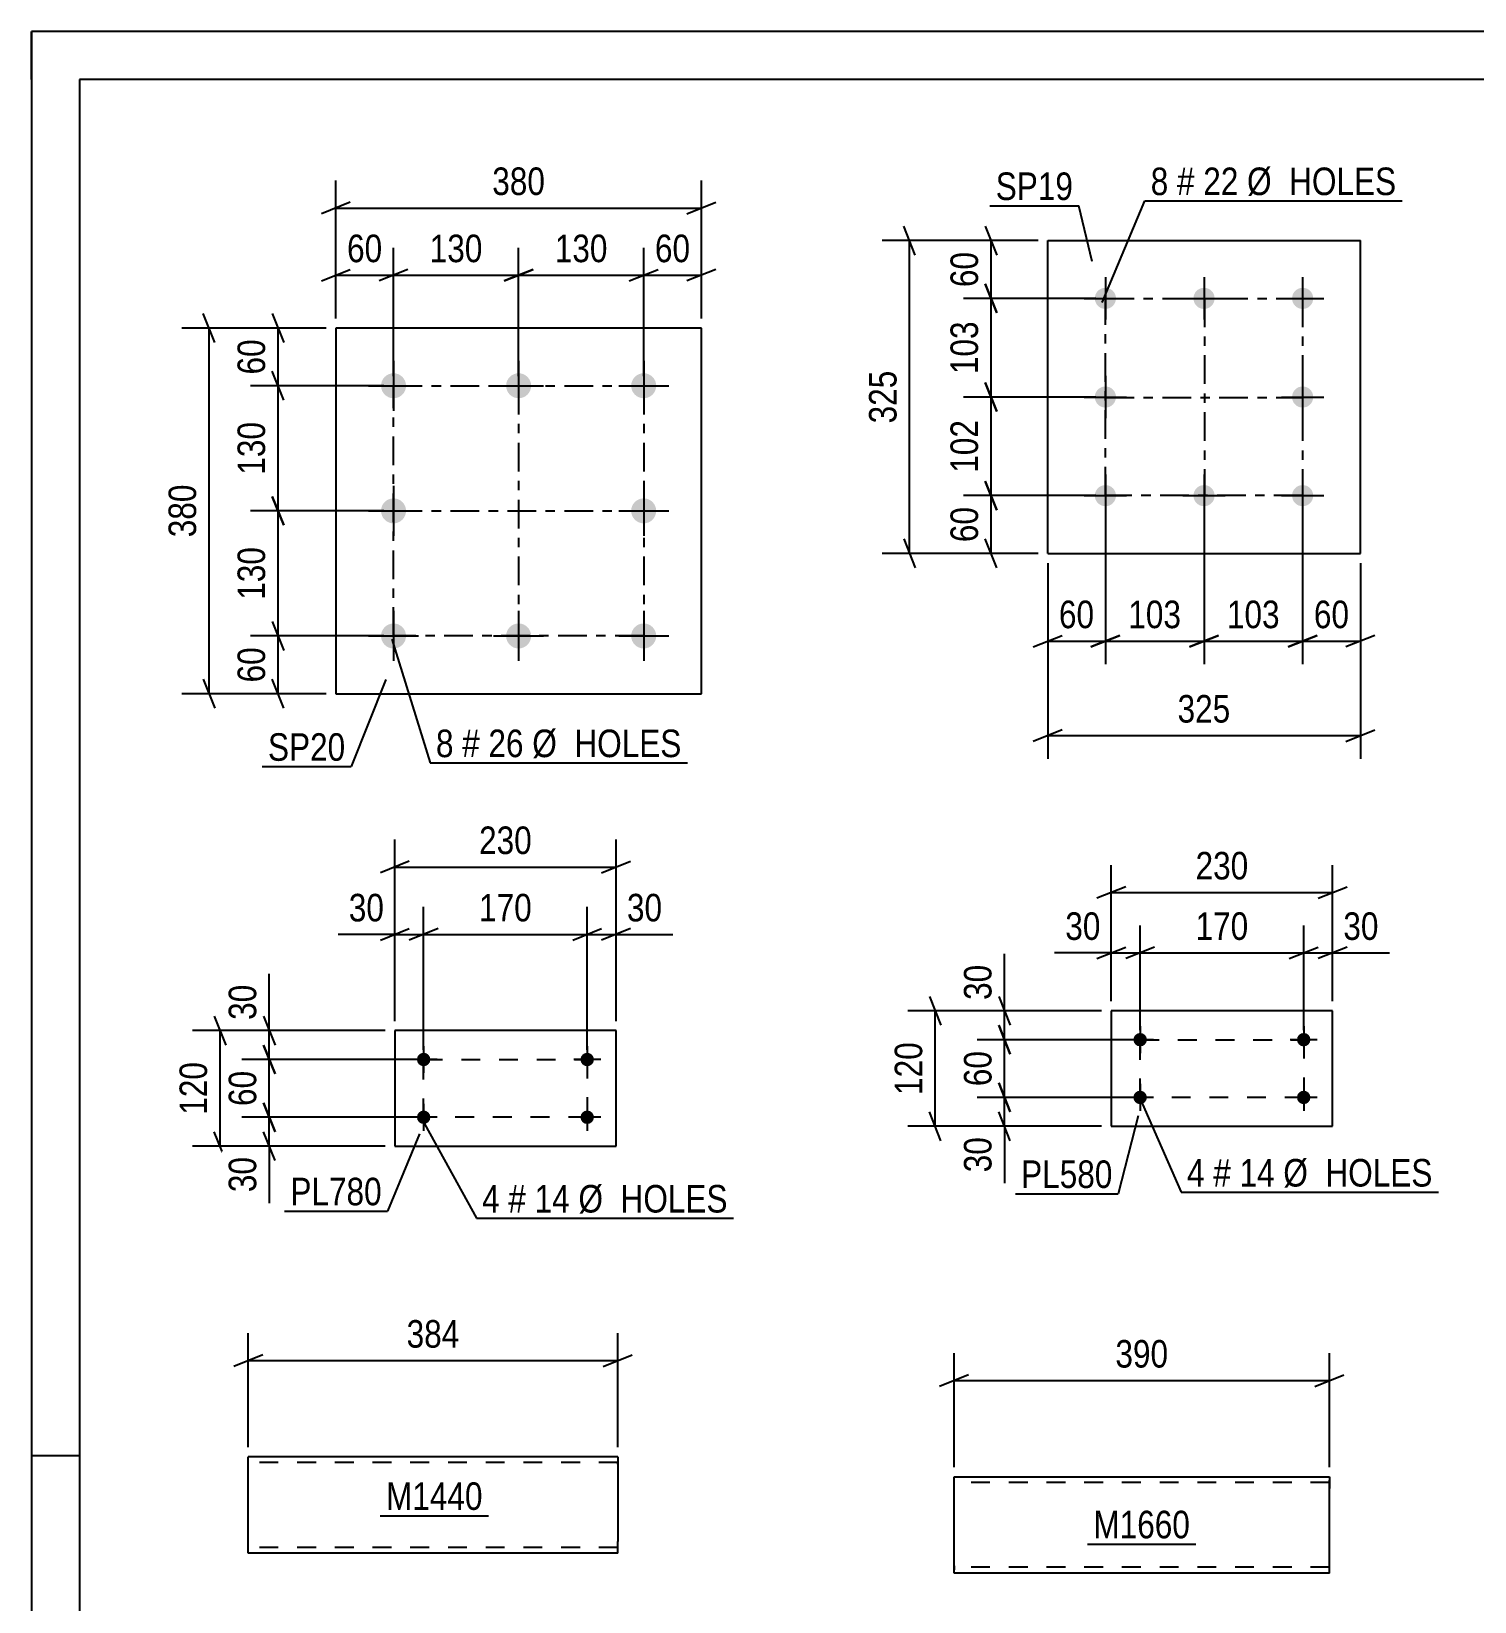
# Model space of a CAD drawing. Header units: millimetres. Extents: x 0 to 420, y 0 to 297.
# Drawn here: x 0 to 150, y 133.8 to 297 of the extents above; entities that cross this region are included whole.
import ezdxf

# ---------------------------------------------------------------- set-up
doc = ezdxf.new("R2010")
doc.units = ezdxf.units.MM
doc.linetypes.add('DXK_LINE_DOT2', pattern=[3.9198, 1.9599, -1.9599])
doc.linetypes.add('DXK_LINE_DOT3', pattern=[5.9187, 2.979, -0.9799, 0.9799, -0.9799])
doc.styles.add('Arial Narrow', font='ARIALN.TTF', dxfattribs={"height": 0.2})

# ---------------------------------------------------------------- blocks, each defined once
blk = doc.blocks.new('Unknown-814735313-1133')
at = {"color": 5, "linetype": 'Continuous'}
for p, q in [((420, 297), (0, 297)), ((0, 297), (0, 0)), ((0, 292), (0, 297)), ((415, 292), (5, 292)), ((5, 292), (5, 5)), ((5, 149), (0, 149))]:
    blk.add_line(p, q, dxfattribs=at)
blk = doc.blocks.new('Part-814735313-2055 - 2039')
at = {"color": 2, "linetype": 'Continuous'}
for p, q in [((69.64, 266.18), (31.64, 266.18)), ((31.64, 266.18), (31.64, 228.18)), ((69.64, 228.18), (69.64, 266.18)), ((31.64, 228.18), (69.64, 228.18))]:
    blk.add_line(p, q, dxfattribs=at)
blk = doc.blocks.new('Bolt-814735313-2088 - 2039')
at = {"linetype": 'Continuous'}
for points in [[(37.64, 261.48, -1), (37.64, 258.88, -1)], [(50.64, 261.48, -1), (50.64, 258.88, -1)], [(63.64, 261.48, -1), (63.64, 258.88, -1)], [(37.64, 248.48, -1), (37.64, 245.88, -1)], [(63.64, 248.48, -1), (63.64, 245.88, -1)], [(37.64, 235.48, -1), (37.64, 232.88, -1)], [(50.64, 235.48, -1), (50.64, 232.88, -1)], [(63.64, 235.48, -1), (63.64, 232.88, -1)]]:
    blk.add_hatch(color=1, dxfattribs=at).paths.add_polyline_path(points)
at = {"color": 1, "linetype": 'Continuous'}
for p, q in [((37.64, 262.78), (37.64, 257.58)), ((50.64, 262.78), (50.64, 257.58)), ((63.64, 262.78), (63.64, 257.58)), ((35.04, 260.18), (40.24, 260.18)), ((48.04, 260.18), (53.24, 260.18)), ((61.04, 260.18), (66.24, 260.18)), ((37.64, 249.78), (37.64, 244.58)), ((63.64, 249.78), (63.64, 244.58)), ((35.04, 247.18), (40.24, 247.18)), ((61.04, 247.18), (66.24, 247.18)), ((37.64, 236.78), (37.64, 231.58)), ((50.64, 236.78), (50.64, 231.58)), ((63.64, 236.78), (63.64, 231.58)), ((35.04, 234.18), (40.24, 234.18)), ((48.04, 234.18), (53.24, 234.18)), ((61.04, 234.18), (66.24, 234.18))]:
    blk.add_line(p, q, dxfattribs=at)
blk = doc.blocks.new('Bolt-814735313-8675 - 8669')
at = {"linetype": 'Continuous'}
for points in [[(40.77, 189.47, -1), (40.77, 190.87, -1)], [(57.77, 189.47, -1), (57.77, 190.87, -1)], [(40.77, 183.47, -1), (40.77, 184.87, -1)], [(57.77, 183.47, -1), (57.77, 184.87, -1)]]:
    blk.add_hatch(color=1, dxfattribs=at).paths.add_polyline_path(points)
at = {"color": 1, "linetype": 'Continuous'}
for p, q in [((40.77, 191.57), (40.77, 188.77)), ((57.77, 191.57), (57.77, 188.77)), ((42.17, 190.17), (39.37, 190.17)), ((59.17, 190.17), (56.37, 190.17)), ((40.77, 185.57), (40.77, 182.77)), ((57.77, 185.57), (57.77, 182.77)), ((42.17, 184.17), (39.37, 184.17)), ((59.17, 184.17), (56.37, 184.17))]:
    blk.add_line(p, q, dxfattribs=at)
blk = doc.blocks.new('Part-814735313-8680 - 8669')
at = {"color": 2, "linetype": 'Continuous'}
for p, q in [((60.77, 193.17), (37.77, 193.17)), ((37.77, 193.17), (37.77, 181.17)), ((60.77, 181.17), (60.77, 193.17)), ((37.77, 181.17), (60.77, 181.17))]:
    blk.add_line(p, q, dxfattribs=at)
blk = doc.blocks.new('Part-814735313-2282 - 2276')
at = {"color": 2, "linetype": 'Continuous'}
for p, q in [((105.63, 242.76), (105.63, 275.26)), ((105.63, 275.26), (138.13, 275.26)), ((138.13, 242.76), (138.13, 275.26)), ((105.63, 242.76), (138.13, 242.76))]:
    blk.add_line(p, q, dxfattribs=at)
blk = doc.blocks.new('Bolt-814735313-2315 - 2276')
at = {"linetype": 'Continuous'}
for points in [[(111.63, 270.36, -1), (111.63, 268.16, -1)], [(121.88, 270.36, -1), (121.88, 268.16, -1)], [(132.13, 270.36, -1), (132.13, 268.16, -1)], [(111.63, 260.11, -1), (111.63, 257.91, -1)], [(132.13, 260.11, -1), (132.13, 257.91, -1)], [(111.63, 249.86, -1), (111.63, 247.66, -1)], [(121.88, 249.86, -1), (121.88, 247.66, -1)], [(132.13, 249.86, -1), (132.13, 247.66, -1)]]:
    blk.add_hatch(color=1, dxfattribs=at).paths.add_polyline_path(points)
at = {"color": 1, "linetype": 'Continuous'}
for p, q in [((111.63, 271.46), (111.63, 267.06)), ((121.88, 271.46), (121.88, 267.06)), ((132.13, 271.46), (132.13, 267.06)), ((109.43, 269.26), (113.83, 269.26)), ((119.68, 269.26), (124.08, 269.26)), ((129.93, 269.26), (134.33, 269.26)), ((111.63, 261.21), (111.63, 256.81)), ((132.13, 261.21), (132.13, 256.81)), ((109.43, 259.01), (113.83, 259.01)), ((129.93, 259.01), (134.33, 259.01)), ((111.63, 250.96), (111.63, 246.56)), ((121.88, 250.96), (121.88, 246.56)), ((132.13, 250.96), (132.13, 246.56)), ((109.43, 248.76), (113.83, 248.76)), ((119.68, 248.76), (124.08, 248.76)), ((129.93, 248.76), (134.33, 248.76))]:
    blk.add_line(p, q, dxfattribs=at)
blk = doc.blocks.new('Part-814735313-8513 - 8507')
at = {"color": 2, "linetype": 'Continuous'}
for p, q in [((95.9, 145.61), (95.9, 146.81)), ((95.9, 146.81), (134.91, 146.81)), ((95.9, 137.55), (95.9, 145.61)), ((134.91, 146.81), (134.91, 146.72)), ((134.91, 146.72), (134.91, 145.61)), ((134.91, 136.81), (134.91, 145.61)), ((95.9, 136.9), (95.9, 137.55)), ((95.9, 136.81), (95.9, 136.9)), ((134.91, 136.81), (95.9, 136.81))]:
    blk.add_line(p, q, dxfattribs=at)
at = {"color": 7, "linetype": 'DXK_LINE_DOT2'}
for p, q in [((134.91, 146.21), (95.9, 146.21)), ((134.91, 145.61), (134.91, 146.46)), ((95.9, 137.55), (95.9, 137.16)), ((95.9, 137.41), (95.9, 137.46)), ((134.91, 137.41), (95.9, 137.41)), ((134.91, 137.41), (134.91, 137.46)), ((95.9, 136.81), (95.9, 136.81))]:
    blk.add_line(p, q, dxfattribs=at)
blk = doc.blocks.new('Part-814735313-7505 - 7466')
at = {"color": 2, "linetype": 'Continuous'}
for p, q in [((135.24, 195.23), (112.24, 195.23)), ((112.24, 195.23), (112.24, 183.23)), ((135.24, 183.23), (135.24, 195.23)), ((112.24, 183.23), (135.24, 183.23))]:
    blk.add_line(p, q, dxfattribs=at)
blk = doc.blocks.new('Bolt-814735313-7500 - 7466')
at = {"linetype": 'Continuous'}
for points in [[(115.24, 191.53, -1), (115.24, 192.93, -1)], [(132.24, 191.53, -1), (132.24, 192.93, -1)], [(115.24, 185.53, -1), (115.24, 186.93, -1)], [(132.24, 185.53, -1), (132.24, 186.93, -1)]]:
    blk.add_hatch(color=1, dxfattribs=at).paths.add_polyline_path(points)
at = {"color": 1, "linetype": 'Continuous'}
for p, q in [((115.24, 193.63), (115.24, 190.83)), ((132.24, 193.63), (132.24, 190.83)), ((116.64, 192.23), (113.84, 192.23)), ((133.64, 192.23), (130.84, 192.23)), ((115.24, 187.63), (115.24, 184.83)), ((132.24, 187.63), (132.24, 184.83)), ((116.64, 186.23), (113.84, 186.23)), ((133.64, 186.23), (130.84, 186.23))]:
    blk.add_line(p, q, dxfattribs=at)
blk = doc.blocks.new('Part-814735313-7598 - 7594')
at = {"color": 2, "linetype": 'Continuous'}
for p, q in [((60.94, 148.88), (22.54, 148.88)), ((22.54, 138.97), (22.54, 148.88)), ((60.94, 148.88), (60.94, 140.08)), ((22.54, 138.88), (22.54, 138.97)), ((60.94, 138.88), (22.54, 138.88)), ((60.94, 138.88), (60.94, 140.08))]:
    blk.add_line(p, q, dxfattribs=at)
at = {"color": 7, "linetype": 'DXK_LINE_DOT2'}
for p, q in [((60.94, 148.28), (22.54, 148.28)), ((60.94, 148.23), (60.94, 148.28)), ((60.94, 148.28), (60.94, 148.23)), ((60.94, 148.14), (60.94, 148.23)), ((60.94, 148.23), (60.94, 148.14)), ((22.54, 139.48), (22.54, 139.52)), ((60.94, 139.48), (22.54, 139.48)), ((60.94, 139.52), (60.94, 139.85)), ((60.94, 139.48), (60.94, 139.52))]:
    blk.add_line(p, q, dxfattribs=at)
blk = doc.blocks.new('Rectangle-814735313-2176 - 2039')
at = {"color": 1, "linetype": 'DXK_LINE_DOT3'}
blk.add_lwpolyline([(37.64, 260.18), (63.64, 260.18), (63.64, 234.18), (37.64, 234.18), (37.64, 260.18)], close=True, dxfattribs=at)
blk = doc.blocks.new('Rectangle-814735313-13337 - 8669')
at = {"color": 1, "linetype": 'DXK_LINE_DOT2'}
blk.add_lwpolyline([(40.77, 190.17), (57.77, 190.17), (57.77, 184.17), (40.77, 184.17), (40.77, 190.17)], close=True, dxfattribs=at)
blk = doc.blocks.new('Rectangle-814735313-2402 - 2276')
at = {"color": 1, "linetype": 'DXK_LINE_DOT3'}
blk.add_lwpolyline([(111.63, 269.26), (132.13, 269.26), (132.13, 248.76), (111.63, 248.76), (111.63, 269.26)], close=True, dxfattribs=at)
blk = doc.blocks.new('Rectangle-814735313-13347 - 7466')
at = {"color": 1, "linetype": 'DXK_LINE_DOT2'}
blk.add_lwpolyline([(115.24, 192.23), (132.24, 192.23), (132.24, 186.23), (115.24, 186.23), (115.24, 192.23)], close=True, dxfattribs=at)
blk = doc.blocks.new('Line-814735313-2169 - 2039')
at = {"color": 1, "linetype": 'DXK_LINE_DOT3'}
blk.add_line((50.64, 260.18), (50.64, 234.18), dxfattribs=at)
blk = doc.blocks.new('Line-814735313-2395 - 2276')
at = {"color": 1, "linetype": 'DXK_LINE_DOT3'}
blk.add_line((121.93, 269.26), (121.93, 248.76), dxfattribs=at)
blk = doc.blocks.new('Line-814735313-2161 - 2039')
at = {"color": 1, "linetype": 'DXK_LINE_DOT3'}
blk.add_line((37.64, 247.18), (63.64, 247.18), dxfattribs=at)
blk = doc.blocks.new('Line-814735313-2388 - 2276')
at = {"color": 1, "linetype": 'DXK_LINE_DOT3'}
blk.add_line((111.63, 258.96), (132.13, 258.96), dxfattribs=at)
blk = doc.blocks.new('StraightDimension-814735313-2090 - 2039')
at = {"color": 7, "linetype": 'Continuous'}
for p, q in [((25.04, 267.68), (26.24, 264.68)), ((30.64, 266.18), (22.79, 266.18)), ((25.64, 260.18), (25.64, 266.18)), ((26.24, 258.68), (25.04, 261.68)), ((36.64, 260.18), (22.79, 260.18))]:
    blk.add_line(p, q, dxfattribs=at)
at = {"color": 0}
blk.add_wipeout([(24.89, 265.61), (20.69, 265.61), (20.69, 260.75), (24.89, 260.75)], dxfattribs=at)
at = {"color": 3, "style": 'Arial Narrow'}
blk.add_text('60', height=2.863, rotation=90.0002, dxfattribs=at).set_placement((24.29, 261.35))
blk = doc.blocks.new('StraightDimension-814735313-2115 - 2039')
at = {"color": 7, "linetype": 'Continuous'}
for p, q in [((19.07, 264.68), (17.87, 267.68)), ((30.64, 266.18), (15.62, 266.18)), ((18.47, 228.18), (18.47, 266.18)), ((17.87, 229.68), (19.07, 226.68)), ((30.64, 228.18), (15.62, 228.18))]:
    blk.add_line(p, q, dxfattribs=at)
at = {"color": 0}
blk.add_wipeout([(17.72, 250.52), (13.52, 250.52), (13.52, 243.84), (17.72, 243.84)], dxfattribs=at)
at = {"color": 3, "style": 'Arial Narrow'}
blk.add_text('380', height=2.863, rotation=90.0002, dxfattribs=at).set_placement((17.12, 244.44))
blk = doc.blocks.new('StraightDimension-814735313-2148 - 2039')
at = {"color": 7, "linetype": 'Continuous'}
for p, q in [((50.64, 261.18), (50.64, 274.52)), ((63.64, 261.18), (63.64, 274.52)), ((52.14, 272.27), (49.14, 271.07)), ((50.64, 271.67), (63.64, 271.67)), ((62.14, 271.07), (65.14, 272.27))]:
    blk.add_line(p, q, dxfattribs=at)
at = {"color": 0}
blk.add_wipeout([(60.48, 272.42), (60.48, 276.62), (53.8, 276.62), (53.8, 272.42)], dxfattribs=at)
at = {"color": 3, "style": 'Arial Narrow'}
blk.add_text('130', height=2.863, dxfattribs=at).set_placement((54.4, 273.02))
blk = doc.blocks.new('StraightDimension-814735313-2112 - 2039')
at = {"color": 7, "linetype": 'Continuous'}
for p, q in [((26.24, 258.68), (25.04, 261.68)), ((36.64, 260.18), (22.79, 260.18)), ((25.64, 247.18), (25.64, 260.18)), ((25.04, 248.68), (26.24, 245.68)), ((36.64, 247.18), (22.79, 247.18))]:
    blk.add_line(p, q, dxfattribs=at)
at = {"color": 0}
blk.add_wipeout([(24.89, 257.02), (20.69, 257.02), (20.69, 250.34), (24.89, 250.34)], dxfattribs=at)
at = {"color": 3, "style": 'Arial Narrow'}
blk.add_text('130', height=2.863, rotation=90.0002, dxfattribs=at).set_placement((24.29, 250.94))
blk = doc.blocks.new('StraightDimension-814735313-2100 - 2039')
at = {"color": 7, "linetype": 'Continuous'}
for p, q in [((25.04, 235.68), (26.24, 232.68)), ((36.64, 234.18), (22.79, 234.18)), ((25.64, 228.18), (25.64, 234.18)), ((26.24, 226.68), (25.04, 229.68)), ((30.64, 228.18), (22.79, 228.18))]:
    blk.add_line(p, q, dxfattribs=at)
at = {"color": 0}
blk.add_wipeout([(24.89, 233.61), (20.69, 233.61), (20.69, 228.75), (24.89, 228.75)], dxfattribs=at)
at = {"color": 3, "style": 'Arial Narrow'}
blk.add_text('60', height=2.863, rotation=90.0002, dxfattribs=at).set_placement((24.29, 229.35))
blk = doc.blocks.new('StraightDimension-814735313-2110 - 2039')
at = {"color": 7, "linetype": 'Continuous'}
for p, q in [((26.24, 245.68), (25.04, 248.68)), ((36.64, 247.18), (22.79, 247.18)), ((25.64, 234.18), (25.64, 247.18)), ((25.04, 235.68), (26.24, 232.68)), ((36.64, 234.18), (22.79, 234.18))]:
    blk.add_line(p, q, dxfattribs=at)
at = {"color": 0}
blk.add_wipeout([(24.89, 244.02), (20.69, 244.02), (20.69, 237.34), (24.89, 237.34)], dxfattribs=at)
at = {"color": 3, "style": 'Arial Narrow'}
blk.add_text('130', height=2.863, rotation=90.0002, dxfattribs=at).set_placement((24.29, 237.94))
blk = doc.blocks.new('StraightDimension-814735313-2126 - 2039')
at = {"color": 7, "linetype": 'Continuous'}
for p, q in [((63.64, 261.18), (63.64, 274.52)), ((69.64, 267.18), (69.64, 274.52)), ((62.14, 271.07), (65.14, 272.27)), ((63.64, 271.67), (69.64, 271.67)), ((71.14, 272.27), (68.14, 271.07))]:
    blk.add_line(p, q, dxfattribs=at)
at = {"color": 0}
blk.add_wipeout([(69.07, 272.42), (69.07, 276.62), (64.21, 276.62), (64.21, 272.42)], dxfattribs=at)
at = {"color": 3, "style": 'Arial Narrow'}
blk.add_text('60', height=2.863, dxfattribs=at).set_placement((64.81, 273.02))
blk = doc.blocks.new('StraightDimension-814735313-2136 - 2039')
at = {"color": 7, "linetype": 'Continuous'}
for p, q in [((31.64, 267.18), (31.64, 274.52)), ((37.64, 261.18), (37.64, 274.52)), ((30.14, 271.07), (33.14, 272.27)), ((31.64, 271.67), (37.64, 271.67)), ((39.14, 272.27), (36.14, 271.07))]:
    blk.add_line(p, q, dxfattribs=at)
at = {"color": 0}
blk.add_wipeout([(37.07, 272.42), (37.07, 276.62), (32.21, 276.62), (32.21, 272.42)], dxfattribs=at)
at = {"color": 3, "style": 'Arial Narrow'}
blk.add_text('60', height=2.863, dxfattribs=at).set_placement((32.81, 273.02))
blk = doc.blocks.new('StraightDimension-814735313-2146 - 2039')
at = {"color": 7, "linetype": 'Continuous'}
for p, q in [((37.64, 261.18), (37.64, 274.52)), ((50.64, 261.18), (50.64, 274.52)), ((39.14, 272.27), (36.14, 271.07)), ((37.64, 271.67), (50.64, 271.67)), ((49.14, 271.07), (52.14, 272.27))]:
    blk.add_line(p, q, dxfattribs=at)
at = {"color": 0}
blk.add_wipeout([(47.48, 272.42), (47.48, 276.62), (40.8, 276.62), (40.8, 272.42)], dxfattribs=at)
at = {"color": 3, "style": 'Arial Narrow'}
blk.add_text('130', height=2.863, dxfattribs=at).set_placement((41.4, 273.02))
blk = doc.blocks.new('StraightDimension-814735313-2151 - 2039')
at = {"color": 7, "linetype": 'Continuous'}
for p, q in [((31.64, 267.18), (31.64, 281.5)), ((69.64, 267.18), (69.64, 281.5)), ((33.14, 279.25), (30.14, 278.05)), ((68.14, 278.05), (71.14, 279.25)), ((31.64, 278.65), (69.64, 278.65))]:
    blk.add_line(p, q, dxfattribs=at)
at = {"color": 0}
blk.add_wipeout([(53.98, 279.4), (53.98, 283.6), (47.3, 283.6), (47.3, 279.4)], dxfattribs=at)
at = {"color": 3, "style": 'Arial Narrow'}
blk.add_text('380', height=2.863, dxfattribs=at).set_placement((47.9, 280))
blk = doc.blocks.new('StraightDimension-814735313-8703 - 8669')
at = {"color": 7, "linetype": 'Continuous'}
for p, q in [((40.77, 191.17), (40.77, 206.02)), ((57.77, 191.17), (57.77, 206.02)), ((42.27, 203.77), (39.27, 202.57)), ((40.77, 203.17), (57.77, 203.17)), ((56.27, 202.57), (59.27, 203.77))]:
    blk.add_line(p, q, dxfattribs=at)
at = {"color": 0}
blk.add_wipeout([(52.62, 203.92), (52.62, 208.12), (45.93, 208.12), (45.93, 203.92)], dxfattribs=at)
at = {"color": 3, "style": 'Arial Narrow'}
blk.add_text('170', height=2.863, dxfattribs=at).set_placement((46.53, 204.52))
blk = doc.blocks.new('StraightDimension-814735313-8755 - 8669')
at = {"color": 7, "linetype": 'Continuous'}
for p, q in [((24.12, 194.67), (25.32, 191.67)), ((36.77, 193.17), (21.87, 193.17)), ((24.72, 190.17), (24.72, 193.17)), ((25.32, 188.67), (24.12, 191.67)), ((39.77, 190.17), (21.87, 190.17))]:
    blk.add_line(p, q, dxfattribs=at)
at = {"color": 0}
blk.add_wipeout([(23.97, 198.55), (19.77, 198.55), (19.77, 193.69), (23.97, 193.69)], dxfattribs=at)
at = {"color": 7, "linetype": 'Continuous'}
blk.add_line((24.72, 193.17), (24.72, 199.07), dxfattribs=at)
blk.add_line((24.72, 193.17), (24.72, 199.07), dxfattribs=at)
at = {"color": 3, "style": 'Arial Narrow'}
blk.add_text('30', height=2.863, rotation=90.0002, dxfattribs=at).set_placement((23.37, 194.29))
blk = doc.blocks.new('StraightDimension-814735313-8682 - 8669')
at = {"color": 7, "linetype": 'Continuous'}
for p, q in [((37.77, 194.17), (37.77, 213.02)), ((60.77, 194.17), (60.77, 213.02)), ((39.27, 210.77), (36.27, 209.57)), ((59.27, 209.57), (62.27, 210.77)), ((37.77, 210.17), (60.77, 210.17))]:
    blk.add_line(p, q, dxfattribs=at)
at = {"color": 0}
blk.add_wipeout([(52.62, 210.92), (52.62, 215.12), (45.93, 215.12), (45.93, 210.92)], dxfattribs=at)
at = {"color": 3, "style": 'Arial Narrow'}
blk.add_text('230', height=2.863, dxfattribs=at).set_placement((46.53, 211.52))
blk = doc.blocks.new('StraightDimension-814735313-8693 - 8669')
at = {"color": 7, "linetype": 'Continuous'}
for p, q in [((37.77, 194.17), (37.77, 206.02)), ((40.77, 191.17), (40.77, 206.02)), ((36.27, 202.57), (39.27, 203.77)), ((37.77, 203.17), (40.77, 203.17)), ((42.27, 203.77), (39.27, 202.57))]:
    blk.add_line(p, q, dxfattribs=at)
at = {"color": 0}
blk.add_wipeout([(37.25, 203.92), (37.25, 208.12), (32.39, 208.12), (32.39, 203.92)], dxfattribs=at)
at = {"color": 7, "linetype": 'Continuous'}
blk.add_line((37.77, 203.17), (31.87, 203.17), dxfattribs=at)
blk.add_line((37.77, 203.17), (31.87, 203.17), dxfattribs=at)
at = {"color": 3, "style": 'Arial Narrow'}
blk.add_text('30', height=2.863, dxfattribs=at).set_placement((32.99, 204.52))
blk = doc.blocks.new('StraightDimension-814735313-8713 - 8669')
at = {"color": 7, "linetype": 'Continuous'}
for p, q in [((57.77, 191.17), (57.77, 206.02)), ((60.77, 194.17), (60.77, 206.02)), ((56.27, 202.57), (59.27, 203.77)), ((57.77, 203.17), (60.77, 203.17)), ((62.27, 203.77), (59.27, 202.57))]:
    blk.add_line(p, q, dxfattribs=at)
at = {"color": 0}
blk.add_wipeout([(66.16, 203.92), (66.16, 208.12), (61.3, 208.12), (61.3, 203.92)], dxfattribs=at)
at = {"color": 7, "linetype": 'Continuous'}
blk.add_line((60.77, 203.17), (66.68, 203.17), dxfattribs=at)
blk.add_line((60.77, 203.17), (66.68, 203.17), dxfattribs=at)
at = {"color": 3, "style": 'Arial Narrow'}
blk.add_text('30', height=2.863, dxfattribs=at).set_placement((61.9, 204.52))
blk = doc.blocks.new('StraightDimension-814735313-8724 - 8669')
at = {"color": 7, "linetype": 'Continuous'}
for p, q in [((19.01, 194.67), (20.21, 191.67)), ((36.77, 193.17), (16.76, 193.17)), ((19.61, 181.17), (19.61, 193.17)), ((36.77, 181.17), (16.76, 181.17)), ((20.21, 179.67), (19.01, 182.67))]:
    blk.add_line(p, q, dxfattribs=at)
at = {"color": 0}
blk.add_wipeout([(18.86, 190.51), (14.66, 190.51), (14.66, 183.83), (18.86, 183.83)], dxfattribs=at)
at = {"color": 3, "style": 'Arial Narrow'}
blk.add_text('120', height=2.863, rotation=90.0002, dxfattribs=at).set_placement((18.26, 184.43))
blk = doc.blocks.new('StraightDimension-814735313-8735 - 8669')
at = {"color": 7, "linetype": 'Continuous'}
for p, q in [((24.12, 185.67), (25.32, 182.67)), ((39.77, 184.17), (21.87, 184.17)), ((24.72, 181.17), (24.72, 184.17)), ((36.77, 181.17), (21.87, 181.17)), ((25.32, 179.67), (24.12, 182.67))]:
    blk.add_line(p, q, dxfattribs=at)
at = {"color": 0}
blk.add_wipeout([(23.97, 180.64), (19.77, 180.64), (19.77, 175.79), (23.97, 175.79)], dxfattribs=at)
at = {"color": 7, "linetype": 'Continuous'}
blk.add_line((24.72, 181.17), (24.72, 175.26), dxfattribs=at)
blk.add_line((24.72, 181.17), (24.72, 175.26), dxfattribs=at)
at = {"color": 3, "style": 'Arial Narrow'}
blk.add_text('30', height=2.863, rotation=90.0002, dxfattribs=at).set_placement((23.37, 176.39))
blk = doc.blocks.new('StraightDimension-814735313-8745 - 8669')
at = {"color": 7, "linetype": 'Continuous'}
for p, q in [((24.12, 191.67), (25.32, 188.67)), ((39.77, 190.17), (21.87, 190.17)), ((24.72, 184.17), (24.72, 190.17)), ((25.32, 182.67), (24.12, 185.67)), ((39.77, 184.17), (21.87, 184.17))]:
    blk.add_line(p, q, dxfattribs=at)
at = {"color": 0}
blk.add_wipeout([(23.97, 189.6), (19.77, 189.6), (19.77, 184.74), (23.97, 184.74)], dxfattribs=at)
at = {"color": 3, "style": 'Arial Narrow'}
blk.add_text('60', height=2.863, rotation=90.0002, dxfattribs=at).set_placement((23.37, 185.34))
blk = doc.blocks.new('StraightDimension-814735313-2375 - 2276')
at = {"color": 7, "linetype": 'Continuous'}
for p, q in [((121.88, 247.76), (121.88, 231.24)), ((132.13, 247.76), (132.13, 231.24)), ((120.38, 233.04), (123.38, 234.24)), ((121.88, 233.64), (132.13, 233.64)), ((133.63, 234.24), (130.63, 233.04))]:
    blk.add_line(p, q, dxfattribs=at)
at = {"color": 0}
blk.add_wipeout([(130.34, 234.39), (130.34, 238.59), (123.66, 238.59), (123.66, 234.39)], dxfattribs=at)
at = {"color": 3, "style": 'Arial Narrow'}
blk.add_text('103', height=2.863, dxfattribs=at).set_placement((124.26, 234.99))
blk = doc.blocks.new('StraightDimension-814735313-2317 - 2276')
at = {"color": 7, "linetype": 'Continuous'}
for p, q in [((99.14, 250.26), (100.34, 247.26)), ((110.63, 248.76), (96.89, 248.76)), ((99.74, 242.76), (99.74, 248.76)), ((100.34, 241.26), (99.14, 244.26)), ((104.63, 242.76), (96.89, 242.76))]:
    blk.add_line(p, q, dxfattribs=at)
at = {"color": 0}
blk.add_wipeout([(98.99, 248.19), (94.79, 248.19), (94.79, 243.33), (98.99, 243.33)], dxfattribs=at)
at = {"color": 3, "style": 'Arial Narrow'}
blk.add_text('60', height=2.863, rotation=90.0002, dxfattribs=at).set_placement((98.39, 243.93))
blk = doc.blocks.new('StraightDimension-814735313-2353 - 2276')
at = {"color": 7, "linetype": 'Continuous'}
for p, q in [((111.63, 247.76), (111.63, 231.24)), ((105.63, 241.76), (105.63, 231.24)), ((104.13, 233.04), (107.13, 234.24)), ((105.63, 233.64), (111.63, 233.64)), ((113.13, 234.24), (110.13, 233.04))]:
    blk.add_line(p, q, dxfattribs=at)
at = {"color": 0}
blk.add_wipeout([(111.05, 234.39), (111.05, 238.59), (106.2, 238.59), (106.2, 234.39)], dxfattribs=at)
at = {"color": 3, "style": 'Arial Narrow'}
blk.add_text('60', height=2.863, dxfattribs=at).set_placement((106.8, 234.99))
blk = doc.blocks.new('StraightDimension-814735313-2327 - 2276')
at = {"color": 7, "linetype": 'Continuous'}
for p, q in [((99.14, 276.76), (100.34, 273.76)), ((104.63, 275.26), (96.89, 275.26)), ((99.74, 269.26), (99.74, 275.26)), ((110.63, 269.26), (96.89, 269.26)), ((100.34, 267.76), (99.14, 270.76))]:
    blk.add_line(p, q, dxfattribs=at)
at = {"color": 0}
blk.add_wipeout([(98.99, 274.69), (94.79, 274.69), (94.79, 269.83), (98.99, 269.83)], dxfattribs=at)
at = {"color": 3, "style": 'Arial Narrow'}
blk.add_text('60', height=2.863, rotation=90.0002, dxfattribs=at).set_placement((98.39, 270.43))
blk = doc.blocks.new('StraightDimension-814735313-2337 - 2276')
at = {"color": 7, "linetype": 'Continuous'}
for p, q in [((99.14, 260.51), (100.34, 257.51)), ((110.63, 259.01), (96.89, 259.01)), ((99.74, 248.76), (99.74, 259.01)), ((100.34, 247.26), (99.14, 250.26)), ((110.63, 248.76), (96.89, 248.76))]:
    blk.add_line(p, q, dxfattribs=at)
at = {"color": 0}
blk.add_wipeout([(98.99, 257.22), (94.79, 257.22), (94.79, 250.54), (98.99, 250.54)], dxfattribs=at)
at = {"color": 3, "style": 'Arial Narrow'}
blk.add_text('102', height=2.863, rotation=90.0002, dxfattribs=at).set_placement((98.39, 251.14))
blk = doc.blocks.new('StraightDimension-814735313-2339 - 2276')
at = {"color": 7, "linetype": 'Continuous'}
for p, q in [((110.63, 269.26), (96.89, 269.26)), ((99.14, 270.76), (100.34, 267.76)), ((99.74, 259.01), (99.74, 269.26)), ((100.34, 257.51), (99.14, 260.51)), ((110.63, 259.01), (96.89, 259.01))]:
    blk.add_line(p, q, dxfattribs=at)
at = {"color": 0}
blk.add_wipeout([(98.99, 267.47), (94.79, 267.47), (94.79, 260.79), (98.99, 260.79)], dxfattribs=at)
at = {"color": 3, "style": 'Arial Narrow'}
blk.add_text('103', height=2.863, rotation=90.0002, dxfattribs=at).set_placement((98.39, 261.39))
blk = doc.blocks.new('StraightDimension-814735313-2342 - 2276')
at = {"color": 7, "linetype": 'Continuous'}
for p, q in [((105.63, 241.76), (105.63, 221.43)), ((138.13, 241.76), (138.13, 221.43)), ((107.13, 224.43), (104.13, 223.23)), ((105.63, 223.83), (138.13, 223.83)), ((136.63, 223.23), (139.63, 224.43))]:
    blk.add_line(p, q, dxfattribs=at)
at = {"color": 0}
blk.add_wipeout([(125.22, 224.58), (125.22, 228.78), (118.53, 228.78), (118.53, 224.58)], dxfattribs=at)
at = {"color": 3, "style": 'Arial Narrow'}
blk.add_text('325', height=2.863, dxfattribs=at).set_placement((119.13, 225.18))
blk = doc.blocks.new('StraightDimension-814735313-2363 - 2276')
at = {"color": 7, "linetype": 'Continuous'}
for p, q in [((132.13, 247.76), (132.13, 231.24)), ((138.13, 241.76), (138.13, 231.24)), ((130.63, 233.04), (133.63, 234.24)), ((132.13, 233.64), (138.13, 233.64)), ((139.63, 234.24), (136.63, 233.04))]:
    blk.add_line(p, q, dxfattribs=at)
at = {"color": 0}
blk.add_wipeout([(137.55, 234.39), (137.55, 238.59), (132.7, 238.59), (132.7, 234.39)], dxfattribs=at)
at = {"color": 3, "style": 'Arial Narrow'}
blk.add_text('60', height=2.863, dxfattribs=at).set_placement((133.3, 234.99))
blk = doc.blocks.new('StraightDimension-814735313-2373 - 2276')
at = {"color": 7, "linetype": 'Continuous'}
for p, q in [((111.63, 247.76), (111.63, 231.24)), ((121.88, 247.76), (121.88, 231.24)), ((110.13, 233.04), (113.13, 234.24)), ((111.63, 233.64), (121.88, 233.64)), ((123.38, 234.24), (120.38, 233.04))]:
    blk.add_line(p, q, dxfattribs=at)
at = {"color": 0}
blk.add_wipeout([(120.09, 234.39), (120.09, 238.59), (113.41, 238.59), (113.41, 234.39)], dxfattribs=at)
at = {"color": 3, "style": 'Arial Narrow'}
blk.add_text('103', height=2.863, dxfattribs=at).set_placement((114.01, 234.99))
blk = doc.blocks.new('StraightDimension-814735313-2378 - 2276')
at = {"color": 7, "linetype": 'Continuous'}
for p, q in [((91.87, 273.76), (90.67, 276.76)), ((104.63, 275.26), (88.42, 275.26)), ((91.27, 242.76), (91.27, 275.26)), ((90.67, 244.26), (91.87, 241.26)), ((104.63, 242.76), (88.42, 242.76))]:
    blk.add_line(p, q, dxfattribs=at)
at = {"color": 0}
blk.add_wipeout([(90.52, 262.35), (86.32, 262.35), (86.32, 255.67), (90.52, 255.67)], dxfattribs=at)
at = {"color": 3, "style": 'Arial Narrow'}
blk.add_text('325', height=2.863, rotation=90.0002, dxfattribs=at).set_placement((89.92, 256.27))
blk = doc.blocks.new('StraightDimension-814735313-8515 - 8507')
at = {"color": 7, "linetype": 'Continuous'}
for p, q in [((95.9, 147.81), (95.9, 159.66)), ((134.91, 147.81), (134.91, 159.66)), ((97.4, 157.41), (94.4, 156.21)), ((95.9, 156.81), (134.91, 156.81)), ((133.41, 156.21), (136.41, 157.41))]:
    blk.add_line(p, q, dxfattribs=at)
at = {"color": 0}
blk.add_wipeout([(118.75, 157.56), (118.75, 161.76), (112.07, 161.76), (112.07, 157.56)], dxfattribs=at)
at = {"color": 3, "style": 'Arial Narrow'}
blk.add_text('390', height=2.863, dxfattribs=at).set_placement((112.67, 158.16))
blk = doc.blocks.new('StraightDimension-814735313-7569 - 7466')
at = {"color": 7, "linetype": 'Continuous'}
for p, q in [((93.34, 196.73), (94.54, 193.73)), ((111.24, 195.23), (91.09, 195.23)), ((93.94, 183.23), (93.94, 195.23)), ((94.54, 181.73), (93.34, 184.73)), ((111.24, 183.23), (91.09, 183.23))]:
    blk.add_line(p, q, dxfattribs=at)
at = {"color": 0}
blk.add_wipeout([(93.19, 192.57), (88.99, 192.57), (88.99, 185.89), (93.19, 185.89)], dxfattribs=at)
at = {"color": 3, "style": 'Arial Narrow'}
blk.add_text('120', height=2.863, rotation=90.0002, dxfattribs=at).set_placement((92.59, 186.49))
blk = doc.blocks.new('StraightDimension-814735313-7580 - 7466')
at = {"color": 7, "linetype": 'Continuous'}
for p, q in [((112.24, 196.23), (112.24, 210.38)), ((135.24, 196.23), (135.24, 210.38)), ((113.74, 208.13), (110.74, 206.93)), ((112.24, 207.53), (135.24, 207.53)), ((133.74, 206.93), (136.74, 208.13))]:
    blk.add_line(p, q, dxfattribs=at)
at = {"color": 0}
blk.add_wipeout([(127.08, 208.28), (127.08, 212.48), (120.4, 212.48), (120.4, 208.28)], dxfattribs=at)
at = {"color": 3, "style": 'Arial Narrow'}
blk.add_text('230', height=2.863, dxfattribs=at).set_placement((121, 208.88))
blk = doc.blocks.new('StraightDimension-814735313-7517 - 7466')
at = {"color": 7, "linetype": 'Continuous'}
for p, q in [((100.54, 193.73), (101.74, 190.73)), ((114.24, 192.23), (98.29, 192.23)), ((101.14, 186.23), (101.14, 192.23)), ((101.74, 184.73), (100.54, 187.73)), ((114.24, 186.23), (98.29, 186.23))]:
    blk.add_line(p, q, dxfattribs=at)
at = {"color": 0}
blk.add_wipeout([(100.39, 191.66), (96.19, 191.66), (96.19, 186.8), (100.39, 186.8)], dxfattribs=at)
at = {"color": 3, "style": 'Arial Narrow'}
blk.add_text('60', height=2.863, rotation=90.0002, dxfattribs=at).set_placement((99.79, 187.4))
blk = doc.blocks.new('StraightDimension-814735313-7507 - 7466')
at = {"color": 7, "linetype": 'Continuous'}
for p, q in [((100.54, 187.73), (101.74, 184.73)), ((114.24, 186.23), (98.29, 186.23)), ((101.14, 183.23), (101.14, 186.23)), ((101.74, 181.73), (100.54, 184.73)), ((111.24, 183.23), (98.29, 183.23))]:
    blk.add_line(p, q, dxfattribs=at)
at = {"color": 0}
blk.add_wipeout([(100.39, 182.71), (96.19, 182.71), (96.19, 177.85), (100.39, 177.85)], dxfattribs=at)
at = {"color": 7, "linetype": 'Continuous'}
blk.add_line((101.14, 183.23), (101.14, 177.32), dxfattribs=at)
blk.add_line((101.14, 183.23), (101.14, 177.32), dxfattribs=at)
at = {"color": 3, "style": 'Arial Narrow'}
blk.add_text('30', height=2.863, rotation=90.0002, dxfattribs=at).set_placement((99.79, 178.45))
blk = doc.blocks.new('StraightDimension-814735313-7527 - 7466')
at = {"color": 7, "linetype": 'Continuous'}
for p, q in [((100.54, 196.73), (101.74, 193.73)), ((111.24, 195.23), (98.29, 195.23)), ((101.14, 192.23), (101.14, 195.23)), ((101.74, 190.73), (100.54, 193.73)), ((114.24, 192.23), (98.29, 192.23))]:
    blk.add_line(p, q, dxfattribs=at)
at = {"color": 0}
blk.add_wipeout([(100.39, 200.61), (96.19, 200.61), (96.19, 195.76), (100.39, 195.76)], dxfattribs=at)
at = {"color": 7, "linetype": 'Continuous'}
blk.add_line((101.14, 195.23), (101.14, 201.14), dxfattribs=at)
blk.add_line((101.14, 195.23), (101.14, 201.14), dxfattribs=at)
at = {"color": 3, "style": 'Arial Narrow'}
blk.add_text('30', height=2.863, rotation=90.0002, dxfattribs=at).set_placement((99.79, 196.36))
blk = doc.blocks.new('StraightDimension-814735313-7538 - 7466')
at = {"color": 7, "linetype": 'Continuous'}
for p, q in [((112.24, 196.23), (112.24, 204.1)), ((115.24, 193.23), (115.24, 204.1)), ((110.74, 200.65), (113.74, 201.85)), ((112.24, 201.25), (115.24, 201.25)), ((116.74, 201.85), (113.74, 200.65))]:
    blk.add_line(p, q, dxfattribs=at)
at = {"color": 0}
blk.add_wipeout([(111.71, 202), (111.71, 206.2), (106.86, 206.2), (106.86, 202)], dxfattribs=at)
at = {"color": 7, "linetype": 'Continuous'}
blk.add_line((112.24, 201.25), (106.33, 201.25), dxfattribs=at)
blk.add_line((112.24, 201.25), (106.33, 201.25), dxfattribs=at)
at = {"color": 3, "style": 'Arial Narrow'}
blk.add_text('30', height=2.863, dxfattribs=at).set_placement((107.46, 202.6))
blk = doc.blocks.new('StraightDimension-814735313-7548 - 7466')
at = {"color": 7, "linetype": 'Continuous'}
for p, q in [((115.24, 193.23), (115.24, 204.1)), ((132.24, 193.23), (132.24, 204.1)), ((116.74, 201.85), (113.74, 200.65)), ((115.24, 201.25), (132.24, 201.25)), ((130.74, 200.65), (133.74, 201.85))]:
    blk.add_line(p, q, dxfattribs=at)
at = {"color": 0}
blk.add_wipeout([(127.08, 202), (127.08, 206.2), (120.4, 206.2), (120.4, 202)], dxfattribs=at)
at = {"color": 3, "style": 'Arial Narrow'}
blk.add_text('170', height=2.863, dxfattribs=at).set_placement((121, 202.6))
blk = doc.blocks.new('StraightDimension-814735313-7558 - 7466')
at = {"color": 7, "linetype": 'Continuous'}
for p, q in [((132.24, 193.23), (132.24, 204.1)), ((135.24, 196.23), (135.24, 204.1)), ((130.74, 200.65), (133.74, 201.85)), ((132.24, 201.25), (135.24, 201.25)), ((136.74, 201.85), (133.74, 200.65))]:
    blk.add_line(p, q, dxfattribs=at)
at = {"color": 0}
blk.add_wipeout([(140.62, 202), (140.62, 206.2), (135.76, 206.2), (135.76, 202)], dxfattribs=at)
at = {"color": 7, "linetype": 'Continuous'}
blk.add_line((135.24, 201.25), (141.14, 201.25), dxfattribs=at)
blk.add_line((135.24, 201.25), (141.14, 201.25), dxfattribs=at)
at = {"color": 3, "style": 'Arial Narrow'}
blk.add_text('30', height=2.863, dxfattribs=at).set_placement((136.36, 202.6))
blk = doc.blocks.new('StraightDimension-814735313-7600 - 7594')
at = {"color": 7, "linetype": 'Continuous'}
for p, q in [((22.54, 149.88), (22.54, 161.73)), ((60.94, 149.88), (60.94, 161.73)), ((24.04, 159.48), (21.04, 158.28)), ((22.54, 158.88), (60.94, 158.88)), ((59.44, 158.28), (62.44, 159.48))]:
    blk.add_line(p, q, dxfattribs=at)
at = {"color": 0}
blk.add_wipeout([(45.08, 159.63), (45.08, 163.83), (38.4, 163.83), (38.4, 159.63)], dxfattribs=at)
at = {"color": 3, "style": 'Arial Narrow'}
blk.add_text('384', height=2.863, dxfattribs=at).set_placement((39, 160.23))
blk = doc.blocks.new('Mark-814735313-2051 - 2039')
at = {"color": 0}
blk.add_wipeout([(32.63, 221.21), (32.63, 224.21), (24.59, 224.21), (24.59, 221.21)], dxfattribs=at)
blk.add_wipeout([(32.63, 221.21), (32.63, 224.21), (24.59, 224.21), (24.59, 221.21)], dxfattribs=at)
at = {"color": 30, "linetype": 'Continuous'}
for p in [(36.84, 229.65), (23.99, 220.61)]:
    blk.add_line(p, (33.23, 220.61), dxfattribs=at)
at = {"color": 3, "style": 'Arial Narrow'}
blk.add_text('SP20', height=2.863, dxfattribs=at).set_placement((24.59, 221.21))
blk = doc.blocks.new('Mark-814735313-2084 - 2039')
at = {"color": 0}
for points in [[(43.87, 221.59), (43.87, 224.59), (42.05, 224.59), (42.05, 221.59)], [(46.6, 221.59), (46.6, 224.59), (44.77, 224.59), (44.77, 221.59)], [(51.16, 221.59), (51.16, 224.59), (47.5, 224.59), (47.5, 221.59)], [(67.59, 221.59), (67.59, 224.59), (52.06, 224.59), (52.06, 221.59)]]:
    blk.add_wipeout(points, dxfattribs=at)
for points in [[(43.87, 221.59), (43.87, 224.59), (42.05, 224.59), (42.05, 221.59)], [(46.6, 221.59), (46.6, 224.59), (44.77, 224.59), (44.77, 221.59)], [(51.16, 221.59), (51.16, 224.59), (47.5, 224.59), (47.5, 221.59)], [(67.59, 221.59), (67.59, 224.59), (52.06, 224.59), (52.06, 221.59)]]:
    blk.add_wipeout(points, dxfattribs=at)
at = {"color": 7, "linetype": 'Continuous'}
for p, q in [((37.48, 233.84), (41.45, 220.99)), ((41.45, 220.99), (68.19, 220.99))]:
    blk.add_line(p, q, dxfattribs=at)
at = {"color": 3, "style": 'Arial Narrow'}
for s, height, p in [('8', 2.86, (42.05, 221.59)), ('#', 2.86, (44.77, 221.59)), ('26', 2.863, (47.5, 221.59)), ('Ø  HOLES', 2.863, (52.06, 221.59))]:
    blk.add_text(s, height=height, dxfattribs=at).set_placement(p)
blk = doc.blocks.new('Mark-814735313-8671 - 8669')
at = {"color": 0}
for points in [[(48.67, 174.27), (48.67, 177.27), (46.85, 177.27), (46.85, 174.27)], [(51.4, 174.27), (51.4, 177.27), (49.57, 177.27), (49.57, 174.27)], [(55.96, 174.27), (55.96, 177.27), (52.3, 177.27), (52.3, 174.27)], [(72.39, 174.27), (72.39, 177.27), (56.86, 177.27), (56.86, 174.27)]]:
    blk.add_wipeout(points, dxfattribs=at)
for points in [[(48.67, 174.27), (48.67, 177.27), (46.85, 177.27), (46.85, 174.27)], [(51.4, 174.27), (51.4, 177.27), (49.57, 177.27), (49.57, 174.27)], [(55.96, 174.27), (55.96, 177.27), (52.3, 177.27), (52.3, 174.27)], [(72.39, 174.27), (72.39, 177.27), (56.86, 177.27), (56.86, 174.27)]]:
    blk.add_wipeout(points, dxfattribs=at)
at = {"color": 7, "linetype": 'Continuous'}
for p, q in [((40.47, 184.17), (46.25, 173.67)), ((46.25, 173.67), (72.99, 173.67))]:
    blk.add_line(p, q, dxfattribs=at)
at = {"color": 3, "style": 'Arial Narrow'}
for s, height, p in [('4', 2.86, (46.85, 174.27)), ('#', 2.86, (49.57, 174.27)), ('14', 2.863, (52.3, 174.27)), ('Ø  HOLES', 2.863, (56.86, 174.27))]:
    blk.add_text(s, height=height, dxfattribs=at).set_placement(p)
blk = doc.blocks.new('Mark-814735313-8676 - 8669')
at = {"color": 0}
blk.add_wipeout([(36.42, 175.02), (36.42, 178.02), (26.92, 178.02), (26.92, 175.02)], dxfattribs=at)
blk.add_wipeout([(36.42, 175.02), (36.42, 178.02), (26.92, 178.02), (26.92, 175.02)], dxfattribs=at)
at = {"color": 30, "linetype": 'Continuous'}
for p in [(40.33, 182.44), (26.32, 174.42)]:
    blk.add_line(p, (37.02, 174.42), dxfattribs=at)
at = {"color": 3, "style": 'Arial Narrow'}
blk.add_text('PL780', height=2.863, dxfattribs=at).set_placement((26.92, 175.02))
blk = doc.blocks.new('Mark-814735313-2311 - 2276')
at = {"color": 0}
for points in [[(118.17, 279.99), (118.17, 282.99), (116.34, 282.99), (116.34, 279.99)], [(120.9, 279.99), (120.9, 282.99), (119.07, 282.99), (119.07, 279.99)], [(125.45, 279.99), (125.45, 282.99), (121.8, 282.99), (121.8, 279.99)], [(141.88, 279.99), (141.88, 282.99), (126.35, 282.99), (126.35, 279.99)]]:
    blk.add_wipeout(points, dxfattribs=at)
for points in [[(118.17, 279.99), (118.17, 282.99), (116.34, 282.99), (116.34, 279.99)], [(120.9, 279.99), (120.9, 282.99), (119.07, 282.99), (119.07, 279.99)], [(125.45, 279.99), (125.45, 282.99), (121.8, 282.99), (121.8, 279.99)], [(141.88, 279.99), (141.88, 282.99), (126.35, 282.99), (126.35, 279.99)]]:
    blk.add_wipeout(points, dxfattribs=at)
at = {"color": 7, "linetype": 'Continuous'}
for p, q in [((111.28, 268.84), (115.74, 279.39)), ((115.74, 279.39), (142.48, 279.39))]:
    blk.add_line(p, q, dxfattribs=at)
at = {"color": 3, "style": 'Arial Narrow'}
for s, height, p in [('8', 2.86, (116.34, 279.99)), ('#', 2.86, (119.07, 279.99)), ('22', 2.863, (121.8, 279.99)), ('Ø  HOLES', 2.863, (126.35, 279.99))]:
    blk.add_text(s, height=height, dxfattribs=at).set_placement(p)
blk = doc.blocks.new('Mark-814735313-2278 - 2276')
at = {"color": 0}
blk.add_wipeout([(108.27, 279.48), (108.27, 282.48), (100.23, 282.48), (100.23, 279.48)], dxfattribs=at)
blk.add_wipeout([(108.27, 279.48), (108.27, 282.48), (100.23, 282.48), (100.23, 279.48)], dxfattribs=at)
at = {"color": 30, "linetype": 'Continuous'}
for p in [(99.63, 278.88), (110.27, 273.08)]:
    blk.add_line(p, (108.87, 278.88), dxfattribs=at)
at = {"color": 3, "style": 'Arial Narrow'}
blk.add_text('SP19', height=2.863, dxfattribs=at).set_placement((100.23, 279.48))
blk = doc.blocks.new('Mark-814735313-8509 - 8507')
at = {"color": 0}
blk.add_wipeout([(120.43, 140.42), (120.43, 143.42), (110.38, 143.42), (110.38, 140.42)], dxfattribs=at)
blk.add_wipeout([(120.43, 140.42), (120.43, 143.42), (110.38, 143.42), (110.38, 140.42)], dxfattribs=at)
at = {"color": 30, "linetype": 'Continuous'}
blk.add_line((109.78, 139.82), (121.03, 139.82), dxfattribs=at)
at = {"color": 3, "style": 'Arial Narrow'}
blk.add_text('M1660', height=2.863, dxfattribs=at).set_placement((110.38, 140.42))
blk = doc.blocks.new('Mark-814735313-7496 - 7466')
at = {"color": 0}
for points in [[(121.94, 176.97), (121.94, 179.97), (120.11, 179.97), (120.11, 176.97)], [(124.67, 176.97), (124.67, 179.97), (122.84, 179.97), (122.84, 176.97)], [(129.22, 176.97), (129.22, 179.97), (125.57, 179.97), (125.57, 176.97)], [(145.65, 176.97), (145.65, 179.97), (130.12, 179.97), (130.12, 176.97)]]:
    blk.add_wipeout(points, dxfattribs=at)
for points in [[(121.94, 176.97), (121.94, 179.97), (120.11, 179.97), (120.11, 176.97)], [(124.67, 176.97), (124.67, 179.97), (122.84, 179.97), (122.84, 176.97)], [(129.22, 176.97), (129.22, 179.97), (125.57, 179.97), (125.57, 176.97)], [(145.65, 176.97), (145.65, 179.97), (130.12, 179.97), (130.12, 176.97)]]:
    blk.add_wipeout(points, dxfattribs=at)
at = {"color": 7, "linetype": 'Continuous'}
for p, q in [((115.12, 186.39), (119.51, 176.37)), ((119.51, 176.37), (146.25, 176.37))]:
    blk.add_line(p, q, dxfattribs=at)
at = {"color": 3, "style": 'Arial Narrow'}
for s, height, p in [('4', 2.86, (120.11, 176.97)), ('#', 2.86, (122.84, 176.97)), ('14', 2.863, (125.57, 176.97)), ('Ø  HOLES', 2.863, (130.12, 176.97))]:
    blk.add_text(s, height=height, dxfattribs=at).set_placement(p)
blk = doc.blocks.new('Mark-814735313-7501 - 7466')
at = {"color": 0}
blk.add_wipeout([(112.37, 176.82), (112.37, 179.82), (102.87, 179.82), (102.87, 176.82)], dxfattribs=at)
blk.add_wipeout([(112.37, 176.82), (112.37, 179.82), (102.87, 179.82), (102.87, 176.82)], dxfattribs=at)
at = {"color": 30, "linetype": 'Continuous'}
for p in [(115.02, 184.32), (102.27, 176.22)]:
    blk.add_line(p, (112.97, 176.22), dxfattribs=at)
at = {"color": 3, "style": 'Arial Narrow'}
blk.add_text('PL580', height=2.863, dxfattribs=at).set_placement((102.87, 176.82))
blk = doc.blocks.new('Mark-814735313-7596 - 7594')
at = {"color": 0}
blk.add_wipeout([(46.91, 143.37), (46.91, 146.37), (36.86, 146.37), (36.86, 143.37)], dxfattribs=at)
blk.add_wipeout([(46.91, 143.37), (46.91, 146.37), (36.86, 146.37), (36.86, 143.37)], dxfattribs=at)
at = {"color": 30, "linetype": 'Continuous'}
blk.add_line((36.26, 142.77), (47.51, 142.77), dxfattribs=at)
at = {"color": 3, "style": 'Arial Narrow'}
blk.add_text('M1440', height=2.863, dxfattribs=at).set_placement((36.86, 143.37))

msp = doc.modelspace()

# ---------------------------------------------------------------- block references
for name in ['Unknown-814735313-1133', 'Part-814735313-2282 - 2276', 'Bolt-814735313-2315 - 2276', 'Rectangle-814735313-2402 - 2276', 'Line-814735313-2395 - 2276', 'Part-814735313-2055 - 2039', 'Bolt-814735313-2088 - 2039', 'Rectangle-814735313-2176 - 2039', 'Line-814735313-2169 - 2039', 'Line-814735313-2388 - 2276', 'Line-814735313-2161 - 2039', 'Part-814735313-7505 - 7466', 'Part-814735313-8680 - 8669', 'Bolt-814735313-7500 - 7466', 'Bolt-814735313-8675 - 8669', 'Rectangle-814735313-13347 - 7466', 'Rectangle-814735313-13337 - 8669', 'Part-814735313-7598 - 7594', 'Part-814735313-8513 - 8507']:
    msp.add_blockref(name, (0, 0))

# ---------------------------------------------------------------- next in the draw order: block references
for name in ['StraightDimension-814735313-2148 - 2039', 'StraightDimension-814735313-2327 - 2276', 'StraightDimension-814735313-2090 - 2039', 'StraightDimension-814735313-2317 - 2276', 'StraightDimension-814735313-2375 - 2276', 'StraightDimension-814735313-8703 - 8669', 'StraightDimension-814735313-7569 - 7466', 'Mark-814735313-7496 - 7466', 'StraightDimension-814735313-7600 - 7594', 'StraightDimension-814735313-8515 - 8507', 'Mark-814735313-7596 - 7594', 'Mark-814735313-8509 - 8507']:
    msp.add_blockref(name, (0, 0))

# ---------------------------------------------------------------- next in the draw order: block references
for name in ['StraightDimension-814735313-2126 - 2039', 'StraightDimension-814735313-2115 - 2039', 'StraightDimension-814735313-2353 - 2276', 'StraightDimension-814735313-7580 - 7466', 'StraightDimension-814735313-8755 - 8669', 'StraightDimension-814735313-7517 - 7466']:
    msp.add_blockref(name, (0, 0))

# ---------------------------------------------------------------- next in the draw order: block references
for name in ['StraightDimension-814735313-2112 - 2039', 'StraightDimension-814735313-2337 - 2276', 'StraightDimension-814735313-2342 - 2276', 'StraightDimension-814735313-2100 - 2039', 'StraightDimension-814735313-8682 - 8669', 'StraightDimension-814735313-7527 - 7466', 'StraightDimension-814735313-7507 - 7466']:
    msp.add_blockref(name, (0, 0))

# ---------------------------------------------------------------- next in the draw order: block references
for name in ['StraightDimension-814735313-2136 - 2039', 'StraightDimension-814735313-2339 - 2276', 'StraightDimension-814735313-2110 - 2039', 'StraightDimension-814735313-2373 - 2276', 'StraightDimension-814735313-2363 - 2276', 'Mark-814735313-2051 - 2039', 'StraightDimension-814735313-8693 - 8669', 'StraightDimension-814735313-8713 - 8669', 'StraightDimension-814735313-7538 - 7466', 'Mark-814735313-7501 - 7466']:
    msp.add_blockref(name, (0, 0))

# ---------------------------------------------------------------- next in the draw order: block references
for name in ['Mark-814735313-2311 - 2276', 'StraightDimension-814735313-2146 - 2039', 'StraightDimension-814735313-2378 - 2276', 'Mark-814735313-2084 - 2039', 'StraightDimension-814735313-7548 - 7466', 'StraightDimension-814735313-8724 - 8669']:
    msp.add_blockref(name, (0, 0))

# ---------------------------------------------------------------- next in the draw order: block references
for name in ['StraightDimension-814735313-2151 - 2039', 'Mark-814735313-2278 - 2276', 'StraightDimension-814735313-7558 - 7466', 'StraightDimension-814735313-8735 - 8669']:
    msp.add_blockref(name, (0, 0))

# ---------------------------------------------------------------- next in the draw order: block references
msp.add_blockref('StraightDimension-814735313-8745 - 8669', (0, 0))

# ---------------------------------------------------------------- next in the draw order: block references
msp.add_blockref('Mark-814735313-8671 - 8669', (0, 0))

# ---------------------------------------------------------------- next in the draw order: block references
msp.add_blockref('Mark-814735313-8676 - 8669', (0, 0))

doc.saveas('drawing.dxf')
